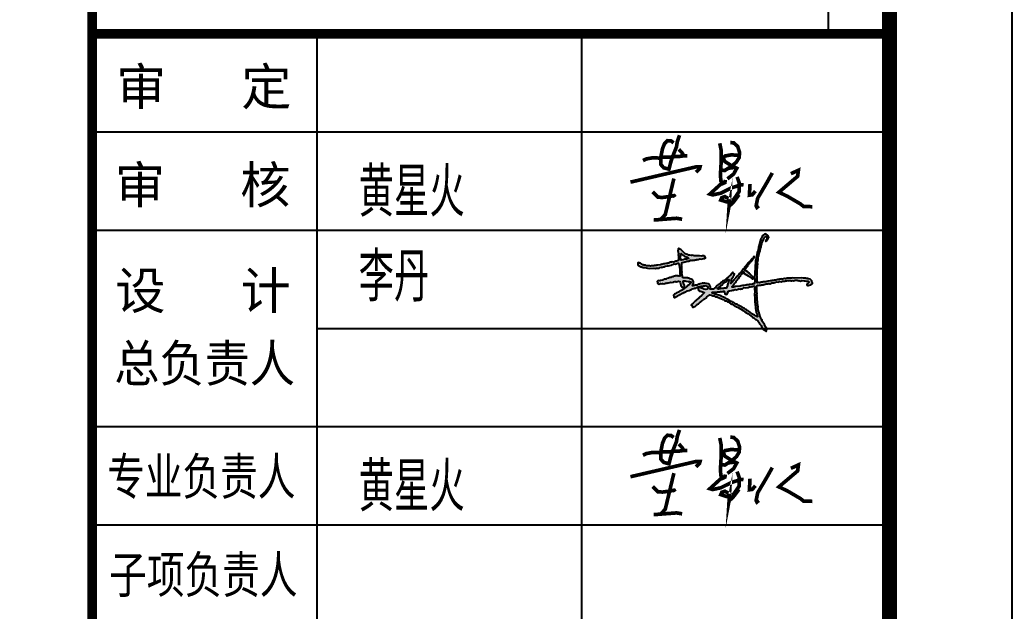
# Model space of a CAD drawing. Extents: x -83084 to 31773731, y -158416 to 241421036.
# Drawn here: x 32324.57 to 32365.02, y 241096.87 to 241120.95 of the extents above; entities that cross this region are included whole.
import ezdxf
from ezdxf.xclip import XClip

# ---------------------------------------------------------------- set-up
doc = ezdxf.new("R2010")
doc.units = 0
doc.header["$LTSCALE"] = 1000
doc.header["$MEASUREMENT"] = 0
doc.header["$XCLIPFRAME"] = 0
doc.linetypes.add('721120', pattern=[0])
for name, color, linetype in [('1', 255, 'Continuous'), ('PUB_TEXT', 7, 'Continuous'), ('TITEXT', 7, 'Continuous'), ('TITLIN', 7, 'Continuous'), ('TITLIN1', 7, 'Continuous'), ('电子签', 11, 'Continuous'), ('规划道路边线', 165, 'Continuous')]:
    doc.layers.add(name, color=color, linetype=linetype)
doc.layers.add('地形', color=7, linetype='Continuous', true_color=0x323232)
doc.styles.get("Standard").update_dxf_attribs({"font": 'gbenor.shx', "bigfont": 'gbcbig.shx'})
doc.styles.add('TITXV', font='')
doc.styles.get('TITXV').set_extended_font_data('SimSun')

# ---------------------------------------------------------------- blocks, each defined once
blk = doc.blocks.new('jjjg')
blk.add_lwpolyline([(0, 480.176), (559, 480.176), (559, -119.535), (0, -119.535)], close=True)
blk = doc.blocks.new('ysdx12')
at = {"layer": '地形', "linetype": '721120', "lineweight": -3, "ltscale": 0.5, "const_width": 0.15}
blk.add_lwpolyline([(288.72, 38.681), (308.778, 3.233), (310.944, -0.605), (313.099, -4.45), (315.244, -8.3), (317.38, -12.155), (319.505, -16.016), (321.619, -19.883), (323.724, -23.755), (325.818, -27.634), (325.928, -27.839)], dxfattribs=at)
blk = doc.blocks.new('A$C6F624FE4')
at = {"layer": '电子签', "color": 0, "const_width": 0.15}
for points in [[(1.791, 3.242), (1.68, 3.324), (1.534, 3.331), (1.417, 3.212), (1.331, 3), (1.259, 2.634), (1.258, 2.36), (1.381, 2.219), (1.541, 2.177)], [(2.032, 3.553), (1.941, 3.29), (1.906, 3.074), (1.791, 2.786), (1.687, 2.502), (1.598, 2.162), (1.541, 2.177), (1.541, 2.177)], [(3.683, 3.222), (3.746, 2.91), (3.743, 2.48), (3.716, 2.002), (3.724, 1.689), (3.813, 1.572), (3.895, 1.61), (3.915, 1.722)], [(4.117, 3.254), (4.255, 3.242), (4.42, 3.094), (4.498, 2.85), (4.48, 2.638), (4.37, 2.455), (4.187, 2.292), (3.894, 2.11), (3.723, 2.12)], [(2.209, 2.709), (2.133, 2.837), (2.005, 2.972)], [(0.532, 2.512), (0.667, 2.58), (0.786, 2.602), (0.894, 2.622), (1.066, 2.624), (1.182, 2.617), (1.336, 2.651), (1.469, 2.657), (1.65, 2.656), (1.808, 2.674), (2.022, 2.683), (2.209, 2.709), (2.352, 2.704)], [(4.187, 2.292), (3.891, 2.477), (3.826, 2.636), (3.901, 2.703), (4.168, 2.75), (4.389, 2.73), (4.487, 2.722)], [(0.017, 1.63), (2.709, 2.255), (2.875, 2.258), (2.853, 2.176), (2.708, 2.035)], [(4.041, 2.201), (4.311, 2.232), (4.382, 2.196), (4.253, 1.96), (3.998, 1.764)], [(5.841, 2.006), (5.617, 1.606), (5.24, 0.967), (5.178, 0.658), (5.178, 0.658), (5.21, 0.593), (5.288, 0.657)], [(6.605, 1.975), (6.915, 2.117), (6.884, 1.871), (6.113, 1.215), (6.465, 1.046), (7.003, 0.731), (7.123, 0.632), (7.489, 0.62)], [(1.8, 1.777), (1.448, 0.302), (1.259, 0.095), (0.971, 0.075), (1.909, 0.146), (2.139, 0.108)], [(3.788, 1.605), (3.278, 1.14), (3.394, 1.105), (3.725, 1.176), (4.176, 1.399), (4.568, 1.521), (4.661, 1.513)], [(4.396, 1.842), (4.482, 1.604), (4.475, 1.236), (4.246, 0.906), (3.969, 0.817), (3.726, 0.895), (3.766, 0.991), (3.895, 1.036), (4.05, 0.948), (4.08, 0.853), (4.068, 0.653), (4.108, 0.862)], [(0.928, 1.234), (1.15, 1.009), (1.338, 1.002), (1.624, 1.039), (1.624, 1.039), (1.811, 1.077), (1.811, 1.077), (1.852, 1.018)], [(4.927, 1.554), (4.901, 1.095), (5.022, 1.112), (5.147, 1.262)], [(4.068, 0.653), (4.179, 0.736), (4.266, 0.835), (4.476, 1.113)]]:
    blk.add_lwpolyline(points, dxfattribs=at)
blk = doc.blocks.new('A$C78D33502')
at = {"linetype": 'Continuous'}
h = blk.add_hatch(color=256, dxfattribs=at)
h.paths.add_polyline_path([(5.18, 7.75), (5.28, 7.81), (5.31, 7.79), (5.42, 7.83), (5.44, 7.82), (5.51, 7.86), (5.72, 7.86), (5.92, 7.99), (6, 7.94), (6.04, 7.97), (6.12, 7.96), (6.18, 8), (6.36, 8), (6.43, 8.04), (6.56, 8.03), (6.58, 8.06), (6.76, 8.06), (6.94, 8.12), (7.1, 8.1), (7.43, 8.19), (7.47, 8.15), (7.57, 8.21), (7.58, 8.25), (7.47, 8.44), (7.44, 8.43), (7.42, 8.46), (7.21, 8.47), (7.17, 8.44), (6.93, 8.49), (6.89, 8.46), (6.74, 8.49), (6.54, 8.49), (6.5, 8.46), (6.43, 8.46), (6.39, 8.49), (6.32, 8.47), (6.08, 8.53), (6.01, 8.51), (5.82, 8.56), (5.71, 8.56), (5.61, 8.62), (5.54, 8.61), (5.32, 8.71), (4.82, 9.18), (4.72, 9.21), (4.65, 9.29), (4.6, 9.31), (4.54, 9.25), (4.54, 9.12), (4.5, 9.06), (4.56, 8.68), (4.54, 8.54), (4.57, 8.47), (4.56, 8.39), (4.58, 8.37), (4.56, 8.33), (4.58, 7.94), (4.35, 7.86), (4.26, 7.86), (4.04, 7.78), (3.86, 7.79), (3.79, 7.75), (3.67, 7.75), (3.56, 7.72), (3.47, 7.65), (3.44, 7.68), (3.39, 7.65), (3.37, 7.67), (3.33, 7.62), (3.14, 7.62), (3.01, 7.57), (2.92, 7.57), (2.72, 7.51), (2.69, 7.53), (2.54, 7.46), (2.24, 7.42), (2.12, 7.43), (2.08, 7.4), (1.89, 7.39), (1.82, 7.36), (1.53, 7.36), (1.43, 7.33), (1.32, 7.37), (0.99, 7.37), (0.87, 7.42), (0.76, 7.42), (0.72, 7.44), (0.67, 7.43), (0.6, 7.47), (0.57, 7.46), (0.43, 7.58), (0.32, 7.64), (0.21, 7.65), (0.17, 7.69), (0.06, 7.72), (0, 7.69), (0.01, 7.49), (0.1, 7.39), (0.36, 7.25), (0.43, 7.26), (0.5, 7.19), (0.54, 7.21), (0.57, 7.18), (0.76, 7.18), (1.29, 7.07), (1.79, 7.08), (1.99, 7.06), (2.07, 7.1), (2.35, 7.1), (2.42, 7.11), (2.47, 7.15), (2.65, 7.19), (2.67, 7.17), (2.87, 7.24), (2.99, 7.25), (3.06, 7.31), (3.14, 7.33), (3.35, 7.36), (3.43, 7.35), (3.78, 7.42), (3.82, 7.46), (3.97, 7.5), (4.06, 7.56), (4.18, 7.54), (4.5, 7.64), (4.58, 7.64), (4.61, 7.61), (4.71, 7.01), (4.71, 6.54), (4.75, 6.36), (4.75, 6.26), (4.72, 6.19), (4.61, 6.22), (4.53, 6.19), (4.5, 6.22), (4.33, 6.25), (4.22, 6.24), (4.14, 6.19), (4.04, 6.19), (3.94, 6.14), (3.81, 6.11), (3.71, 6.04), (3.61, 6.06), (3.46, 5.96), (3.44, 5.97), (3.25, 5.93), (3.18, 5.87), (3.1, 5.85), (2.97, 5.85), (2.89, 5.79), (2.82, 5.79), (2.76, 5.75), (2.54, 5.72), (2.47, 5.69), (2.31, 5.71), (2.25, 5.68), (2.19, 5.61), (2.21, 5.54), (2.25, 5.5), (2.25, 5.46), (2.22, 5.43), (2.31, 5.35), (2.42, 5.32), (2.46, 5.35), (2.53, 5.35), (2.56, 5.37), (2.72, 5.35), (2.79, 5.37), (2.93, 5.36), (3.1, 5.4), (3.12, 5.39), (3.28, 5.44), (3.32, 5.43), (3.4, 5.47), (3.62, 5.5), (3.65, 5.53), (3.78, 5.51), (3.99, 5.54), (4.01, 5.57), (4.15, 5.6), (4.22, 5.57), (4.28, 5.6), (4.35, 5.58), (4.57, 5.64), (4.71, 5.6), (4.76, 5.49), (4.78, 5.33), (4.87, 5.06), (4.9, 5.03), (4.94, 5.04), (5.01, 4.92), (5.06, 4.89), (5.17, 4.93), (5.22, 5.04), (5.22, 5.18), (5.18, 5.22), (5.18, 5.31), (5.08, 5.59), (5.14, 5.67), (5.32, 5.69), (5.42, 5.64), (5.67, 5.62), (5.74, 5.58), (5.78, 5.6), (5.82, 5.57), (5.93, 5.56), (5.94, 5.5), (5.92, 5.42), (5.76, 5.24), (5.62, 5.14), (5.54, 5.03), (5.46, 5), (5.36, 4.9), (5.24, 4.87), (5.19, 4.81), (5.04, 4.71), (4.97, 4.62), (4.71, 4.51), (4.64, 4.46), (4.31, 4.31), (4.19, 4.21), (4.11, 4.19), (3.99, 4.08), (3.99, 4.04), (4.06, 3.97), (4.04, 3.85), (4.08, 3.81), (4.15, 3.82), (4.17, 3.85), (4.26, 3.87), (4.32, 3.92), (4.35, 3.9), (4.42, 3.97), (4.44, 3.96), (4.61, 4.08), (4.65, 4.08), (4.74, 4.14), (4.79, 4.14), (4.87, 4.22), (4.9, 4.22), (5.01, 4.31), (5.07, 4.31), (5.14, 4.37), (5.22, 4.39), (5.25, 4.43), (5.29, 4.42), (5.35, 4.46), (5.4, 4.46), (5.46, 4.51), (5.47, 4.5), (5.57, 4.57), (5.75, 4.61), (5.89, 4.69), (5.97, 4.69), (6.14, 4.79), (6.28, 4.81), (6.37, 4.86), (6.51, 4.85), (6.61, 4.92), (6.74, 4.94), (6.78, 4.99), (6.82, 4.99), (6.94, 5.06), (7.03, 5.04), (7.1, 5.08), (7.25, 5.08), (7.35, 5.11), (7.44, 5.1), (7.5, 5.11), (7.51, 5.14), (7.57, 5.14), (7.69, 5.07), (7.78, 5.08), (7.86, 5.04), (7.86, 4.87), (7.82, 4.79), (7.76, 4.75), (7.61, 4.72), (7.44, 4.76), (7.4, 4.75), (7.33, 4.81), (7.24, 4.81), (7.19, 4.85), (7.14, 4.85), (7.12, 4.87), (7.03, 4.92), (6.87, 4.92), (6.78, 4.83), (6.76, 4.78), (6.85, 4.67), (6.82, 4.61), (6.9, 4.53), (6.97, 4.51), (7.03, 4.54), (7.14, 4.47), (7.35, 4.43), (7.43, 4.37), (7.43, 4.33), (7.18, 4.07), (6.86, 3.81), (6.83, 3.74), (6.81, 3.74), (6.54, 3.51), (6.51, 3.46), (6.43, 3.42), (6.36, 3.32), (6.31, 3.31), (6.22, 3.19), (6.01, 3.04), (6, 2.97), (6.1, 2.87), (6.11, 2.78), (6.14, 2.74), (6.26, 2.74), (6.29, 2.78), (6.47, 2.83), (6.54, 2.92), (6.64, 2.99), (6.68, 3.06), (6.82, 3.11), (6.9, 3.21), (7.07, 3.32), (7.12, 3.42), (7.25, 3.49), (7.4, 3.64), (7.47, 3.68), (7.51, 3.68), (7.58, 3.75), (7.67, 3.79), (7.75, 3.89), (8.06, 4.11), (8.25, 4.08), (8.4, 4.01), (8.56, 4.01), (8.68, 3.92), (8.75, 3.89), (8.9, 3.9), (8.96, 3.87), (9, 3.82), (9.11, 3.79), (9.19, 3.74), (9.57, 3.61), (9.69, 3.53), (9.76, 3.44), (9.92, 3.43), (10.03, 3.33), (10.11, 3.32), (10.22, 3.26), (10.28, 3.21), (10.31, 3.22), (10.37, 3.14), (10.54, 3.06), (10.57, 3.07), (10.68, 2.99), (10.71, 3), (10.75, 2.94), (10.87, 2.86), (10.96, 2.86), (11.01, 2.79), (11.15, 2.74), (11.19, 2.69), (11.24, 2.69), (11.42, 2.57), (11.5, 2.54), (11.79, 2.35), (11.86, 2.33), (11.99, 2.21), (12.17, 2.12), (12.26, 2.04), (12.32, 2.04), (12.47, 1.93), (12.51, 1.87), (12.56, 1.87), (12.64, 1.78), (12.71, 1.75), (12.75, 1.69), (12.79, 1.71), (12.89, 1.58), (12.99, 1.54), (13.1, 1.42), (13.17, 1.36), (13.22, 1.35), (13.42, 1.19), (13.54, 1.06), (13.61, 0.94), (13.62, 0.87), (13.81, 0.67), (13.9, 0.47), (14.1, 0.19), (14.38, 0), (14.4, 0.08), (14.35, 0.15), (14.35, 0.25), (14.43, 0.25), (14.47, 0.29), (14.29, 0.53), (14.17, 0.78), (13.88, 1.21), (13.88, 1.28), (13.92, 1.33), (13.89, 1.36), (13.82, 1.36), (13.78, 1.5), (13.69, 1.61), (13.71, 1.71), (13.67, 1.79), (13.67, 1.89), (13.64, 1.92), (13.6, 2.11), (13.53, 2.22), (13.53, 2.33), (13.47, 2.44), (13.49, 2.54), (13.43, 2.62), (13.46, 2.81), (13.43, 2.85), (13.44, 2.94), (13.4, 3.1), (13.4, 3.37), (13.36, 3.47), (13.35, 3.81), (13.31, 3.9), (13.36, 3.97), (13.32, 4.08), (13.33, 4.18), (13.36, 4.22), (13.33, 4.4), (13.33, 5.07), (13.47, 5.18), (13.51, 5.17), (13.62, 5.21), (13.79, 5.19), (13.83, 5.24), (14.06, 5.24), (14.1, 5.26), (14.13, 5.25), (14.15, 5.28), (14.38, 5.33), (14.54, 5.33), (14.63, 5.39), (14.72, 5.37), (14.74, 5.35), (14.85, 5.36), (14.92, 5.42), (15, 5.4), (15.01, 5.44), (15.1, 5.44), (15.14, 5.42), (15.17, 5.44), (15.26, 5.46), (15.29, 5.49), (15.35, 5.49), (15.54, 5.56), (15.76, 5.54), (15.86, 5.6), (16.06, 5.57), (16.19, 5.64), (16.42, 5.65), (16.44, 5.62), (16.5, 5.64), (16.54, 5.68), (16.63, 5.67), (16.71, 5.71), (16.76, 5.71), (16.81, 5.68), (16.88, 5.71), (17.08, 5.71), (17.13, 5.68), (17.19, 5.68), (17.28, 5.72), (17.43, 5.68), (17.51, 5.71), (17.54, 5.69), (17.61, 5.74), (17.81, 5.74), (17.92, 5.69), (18.01, 5.71), (18.21, 5.65), (18.36, 5.71), (18.61, 5.67), (18.71, 5.68), (18.85, 5.64), (19.03, 5.65), (19.13, 5.58), (19.15, 5.51), (19.04, 5.39), (18.93, 5.32), (18.92, 5.26), (18.99, 5.17), (19.08, 5.15), (19.18, 5.19), (19.21, 5.18), (19.35, 5.24), (19.4, 5.29), (19.49, 5.32), (19.54, 5.37), (19.56, 5.43), (19.46, 5.54), (19.47, 5.68), (19.29, 5.85), (19.15, 5.89), (19.13, 5.92), (19.04, 5.9), (19.01, 5.93), (18.85, 5.93), (18.82, 5.96), (18.56, 5.96), (18.35, 6), (17.5, 5.99), (17.36, 6.01), (17.21, 5.97), (16.97, 5.99), (16.89, 5.96), (16.67, 5.96), (16.64, 5.93), (16.57, 5.94), (16.54, 5.92), (16.43, 5.93), (16.19, 5.87), (16.1, 5.89), (16.06, 5.86), (15.88, 5.86), (15.81, 5.82), (15.68, 5.83), (15.46, 5.76), (15.31, 5.75), (15.18, 5.71), (15.07, 5.72), (14.99, 5.69), (14.96, 5.71), (14.89, 5.67), (14.83, 5.68), (14.6, 5.65), (14.49, 5.61), (14.43, 5.62), (14.35, 5.57), (14.03, 5.57), (13.97, 5.54), (13.78, 5.53), (13.74, 5.49), (13.65, 5.5), (13.61, 5.47), (13.5, 5.49), (13.37, 5.46), (13.35, 5.5), (13.35, 5.6), (13.37, 5.65), (13.35, 5.71), (13.35, 6.19), (13.32, 6.28), (13.36, 6.33), (13.36, 6.89), (13.4, 7.14), (13.39, 7.46), (13.42, 7.51), (13.4, 7.76), (13.43, 7.82), (13.4, 7.85), (13.42, 7.96), (13.46, 8), (13.46, 8.32), (13.49, 8.35), (13.49, 8.43), (13.54, 8.47), (13.54, 8.57), (13.6, 8.69), (13.58, 8.78), (13.62, 8.81), (13.64, 8.94), (13.68, 9), (13.67, 9.17), (13.72, 9.21), (13.72, 9.28), (13.76, 9.4), (13.81, 9.43), (13.81, 9.58), (13.85, 9.65), (13.83, 9.72), (13.88, 9.79), (13.86, 9.82), (13.9, 9.86), (13.93, 10.04), (14.04, 10.21), (14.06, 10.29), (14.1, 10.33), (14.15, 10.5), (14.26, 10.58), (14.29, 10.64), (14.36, 10.64), (14.47, 10.51), (14.44, 10.5), (14.4, 10.22), (14.35, 10.21), (14.29, 10.15), (14.33, 10.07), (14.43, 10.15), (14.43, 10.19), (14.49, 10.24), (14.5, 10.28), (14.51, 10.26), (14.58, 10.46), (14.65, 10.51), (14.64, 10.6), (14.54, 10.69), (14.5, 10.78), (14.38, 10.9), (14.29, 10.9), (14.2, 10.94), (14.01, 10.74), (13.89, 10.54), (13.83, 10.42), (13.78, 10.36), (13.71, 10.11), (13.68, 10.1), (13.54, 9.54), (13.5, 9.44), (13.46, 9.12), (13.42, 9.04), (13.37, 8.83), (13.39, 8.81), (13.33, 8.67), (13.33, 8.57), (13.28, 8.43), (13.25, 8.17), (13.19, 7.96), (13.19, 7.57), (13.15, 7.39), (13.15, 6.99), (13.11, 6.72), (13.11, 6.44), (13.08, 6.19), (13.08, 5.97), (13.11, 5.92), (13.11, 5.57), (13.08, 5.5), (13.08, 5.39), (13.04, 5.39), (13.01, 5.36), (12.92, 5.36), (12.87, 5.33), (12.86, 5.29), (12.81, 5.32), (12.51, 5.28), (12.43, 5.24), (12.19, 5.24), (12.15, 5.19), (12.11, 5.21), (12.06, 5.18), (11.87, 5.17), (11.81, 5.14), (11.74, 5.15), (11.58, 5.11), (11.56, 5.12), (11.46, 5.08), (10.9, 5.03), (10.85, 4.99), (10.75, 4.99), (10.72, 4.96), (10.56, 4.97), (10.54, 5.01), (10.65, 5.12), (10.78, 5.36), (10.93, 5.5), (11.03, 5.62), (11.06, 5.69), (11.15, 5.78), (11.17, 5.83), (11.28, 5.93), (11.4, 6.14), (11.5, 6.19), (11.54, 6.35), (11.67, 6.47), (11.67, 6.57), (11.82, 6.67), (11.86, 6.6), (11.87, 6.51), (11.92, 6.51), (12.08, 6.39), (12.11, 6.4), (12.12, 6.37), (12.18, 6.36), (12.37, 6.25), (12.43, 6.19), (12.49, 6.18), (12.81, 5.9), (12.93, 5.92), (12.96, 5.94), (12.92, 6.07), (12.57, 6.43), (12.51, 6.46), (12.43, 6.56), (12.39, 6.57), (12.35, 6.64), (12.32, 6.64), (12.29, 6.68), (12.25, 6.68), (12.17, 6.78), (12.04, 6.79), (12, 6.85), (11.97, 6.85), (11.97, 6.89), (12.01, 6.92), (12.03, 6.99), (12.15, 7.08), (12.17, 7.18), (12.25, 7.24), (12.26, 7.31), (12.31, 7.33), (12.32, 7.43), (12.44, 7.5), (12.43, 7.57), (12.53, 7.65), (12.51, 7.74), (12.6, 7.79), (12.61, 7.83), (12.68, 7.85), (12.76, 7.94), (12.76, 7.97), (12.83, 8), (12.89, 8.07), (12.9, 8.12), (12.86, 8.18), (12.81, 8.15), (12.57, 7.87), (12.56, 7.83), (12.47, 7.76), (12.43, 7.78), (12.39, 7.67), (12.35, 7.67), (12.29, 7.6), (12.29, 7.54), (12.28, 7.57), (12.15, 7.42), (12.08, 7.37), (12.06, 7.31), (11.94, 7.19), (11.93, 7.12), (11.74, 6.94), (11.72, 6.86), (11.37, 6.51), (11.32, 6.39), (11.12, 6.21), (10.96, 6.01), (10.92, 5.93), (10.75, 5.79), (10.72, 5.71), (10.61, 5.61), (10.57, 5.53), (10.44, 5.43), (10.43, 5.37), (10.4, 5.39), (10.46, 5.44), (10.44, 5.47), (10.5, 5.61), (10.51, 5.78), (10.58, 5.97), (10.68, 6.1), (10.71, 6.22), (10.78, 6.31), (10.78, 6.45), (10.75, 6.44), (10.71, 6.47), (10.67, 6.56), (10.65, 6.65), (10.54, 6.54), (10.51, 6.47), (10.4, 6.33), (10.26, 6.25), (10.14, 6.12), (9.99, 6.03), (9.85, 5.87), (9.62, 5.69), (9.51, 5.67), (9.5, 5.56), (9.33, 5.49), (9.25, 5.37), (9, 5.22), (8.93, 5.14), (8.87, 5.12), (8.75, 4.97), (8.43, 4.74), (8.12, 4.74), (8.1, 4.76), (8.14, 5), (8.08, 5.15), (7.96, 5.31), (7.87, 5.35), (7.51, 5.42), (7.35, 5.4), (7.31, 5.37), (7.26, 5.4), (7.21, 5.4), (7.18, 5.37), (6.97, 5.35), (6.9, 5.31), (6.82, 5.31), (6.78, 5.26), (6.71, 5.26), (6.6, 5.21), (6.44, 5.21), (6.36, 5.15), (6.29, 5.17), (6.21, 5.12), (6.12, 5.12), (6.15, 5.24), (6.24, 5.4), (6.24, 5.56), (6.18, 5.74), (6.1, 5.82), (6, 5.87), (5.86, 5.9), (5.76, 5.97), (5.65, 5.97), (5.57, 6.01), (5.07, 6.01), (5.04, 6.04), (5.03, 6.15), (5, 6.19), (4.99, 6.42), (4.94, 6.46), (4.94, 6.58), (4.99, 6.65), (4.94, 6.74), (4.94, 7.25), (4.92, 7.29), (4.93, 7.35), (4.89, 7.43), (4.92, 7.5), (4.92, 7.61), (4.96, 7.71)])
h.paths.add_polyline_path([(5.08, 8.01), (5.04, 8.03), (4.86, 7.99), (4.82, 8.1), (4.83, 8.17), (4.76, 8.31), (4.75, 8.43), (4.81, 8.46), (4.81, 8.71), (4.85, 8.77), (4.97, 8.61), (5.06, 8.56), (5.12, 8.56), (5.18, 8.46), (5.26, 8.39), (5.4, 8.35), (5.5, 8.29), (5.58, 8.32), (5.69, 8.22), (5.69, 8.18), (5.56, 8.12), (5.51, 8.14), (5.46, 8.1), (5.29, 8.1)], flags=16)
h.paths.add_polyline_path([(8.37, 4.4), (8.76, 4.4), (8.87, 4.42), (8.94, 4.46), (9.19, 4.46), (9.28, 4.5), (9.37, 4.46), (9.42, 4.49), (9.53, 4.47), (9.61, 4.53), (9.68, 4.53), (9.71, 4.5), (9.69, 4.4), (9.76, 4.35), (9.76, 4.24), (9.82, 4.17), (9.96, 4.15), (10, 4.19), (10.04, 4.31), (10.03, 4.33), (10.15, 4.53), (10.24, 4.57), (10.31, 4.56), (10.54, 4.61), (10.58, 4.65), (10.72, 4.64), (10.79, 4.68), (10.9, 4.71), (11.04, 4.68), (11.22, 4.76), (11.32, 4.78), (11.46, 4.75), (11.53, 4.79), (11.74, 4.79), (11.89, 4.92), (12.1, 4.89), (12.37, 4.92), (12.51, 4.99), (12.57, 5.04), (12.67, 4.97), (12.74, 5.04), (12.85, 5.04), (12.93, 5.1), (13.07, 5.07), (13.1, 4.93), (13.07, 4.86), (13.07, 4.71), (13.1, 4.58), (13.08, 4.04), (13.11, 3.89), (13.11, 3.29), (13.15, 3.17), (13.14, 2.99), (13.17, 2.9), (13.17, 2.74), (13.19, 2.67), (13.18, 2.61), (13.26, 2.14), (13.35, 1.9), (13.37, 1.75), (13.42, 1.68), (13.36, 1.65), (13.32, 1.69), (13.18, 1.75), (13.06, 1.85), (12.85, 1.96), (12.57, 2.19), (12.47, 2.24), (12.36, 2.33), (12.22, 2.37), (12.14, 2.46), (12.08, 2.47), (11.9, 2.61), (11.79, 2.65), (11.67, 2.75), (11.33, 2.93), (11.29, 2.93), (11.11, 3.06), (11, 3.08), (10.92, 3.14), (10.89, 3.12), (10.76, 3.24), (10.65, 3.26), (10.58, 3.32), (10.44, 3.37), (10.29, 3.49), (10.25, 3.49), (10.08, 3.6), (9.92, 3.67), (9.78, 3.76), (9.61, 3.85), (9.57, 3.85), (9.51, 3.9), (9.39, 3.94), (9.35, 3.99), (9.29, 3.99), (9.08, 4.06), (9.06, 4.08), (8.9, 4.1), (8.71, 4.19), (8.62, 4.19), (8.56, 4.24), (8.46, 4.25), (8.32, 4.31)], flags=16)
h.paths.add_polyline_path([(8.92, 4.81), (9.06, 4.94), (9.12, 5), (9.17, 5), (9.26, 5.11), (9.32, 5.14), (9.33, 5.18), (9.46, 5.22), (9.54, 5.36), (9.64, 5.44), (9.68, 5.44), (9.78, 5.54), (9.79, 5.53), (9.87, 5.57), (10, 5.75), (10.1, 5.81), (10.21, 5.82), (10.22, 5.79), (10.15, 5.6), (10.15, 5.51), (10.12, 5.47), (10.1, 5.33), (10.03, 5.22), (10.03, 5.12), (9.89, 4.85), (9.65, 4.85), (9.61, 4.82), (9.56, 4.83), (9.5, 4.81), (9.26, 4.81), (9.24, 4.78), (9.07, 4.79), (9.03, 4.76), (8.94, 4.78)], flags=16)
blk.add_hatch(color=256, dxfattribs=at).paths.add_polyline_path([(13.08, 8.35), (13.02, 8.39), (13, 8.39), (12.96, 8.35), (12.94, 8.29), (12.97, 8.25), (13.03, 8.26)])
at = {"linetype": 'Continuous', "elevation": 10365113}
for points in [[(14.22, 10.93), (14.21, 10.94), (14.01, 10.74), (13.89, 10.54), (13.83, 10.42), (13.78, 10.36), (13.71, 10.11), (13.68, 10.1), (13.54, 9.54), (13.5, 9.44), (13.46, 9.12), (13.42, 9.04), (13.37, 8.83), (13.39, 8.81), (13.33, 8.67), (13.33, 8.57), (13.28, 8.43), (13.25, 8.17), (13.19, 7.96), (13.19, 7.57), (13.15, 7.39), (13.15, 6.99), (13.11, 6.72), (13.11, 6.44), (13.08, 6.19), (13.08, 5.97), (13.11, 5.92), (13.11, 5.57), (13.08, 5.5), (13.08, 5.39), (13.04, 5.39), (13.01, 5.36), (12.92, 5.36), (12.87, 5.33), (12.86, 5.29), (12.81, 5.32), (12.51, 5.28), (12.43, 5.24), (12.19, 5.24), (12.15, 5.19), (12.11, 5.21), (12.06, 5.18), (11.87, 5.17), (11.81, 5.14), (11.74, 5.15), (11.58, 5.11), (11.56, 5.12), (11.46, 5.08), (10.9, 5.03), (10.85, 4.99), (10.75, 4.99), (10.72, 4.96), (10.56, 4.97), (10.54, 5.01), (10.65, 5.12), (10.78, 5.36), (10.93, 5.5), (11.03, 5.62), (11.06, 5.69), (11.15, 5.78), (11.17, 5.83), (11.28, 5.93), (11.4, 6.14), (11.5, 6.19), (11.54, 6.35), (11.67, 6.47), (11.67, 6.57), (11.82, 6.67), (11.86, 6.6), (11.87, 6.51), (11.92, 6.51), (12.08, 6.39), (12.11, 6.4), (12.12, 6.37), (12.18, 6.36), (12.37, 6.25), (12.43, 6.19), (12.49, 6.18), (12.81, 5.9), (12.93, 5.92), (12.96, 5.94), (12.92, 6.07), (12.57, 6.43), (12.51, 6.46), (12.43, 6.56), (12.39, 6.57), (12.35, 6.64), (12.32, 6.64), (12.29, 6.68), (12.25, 6.68), (12.17, 6.78), (12.04, 6.79), (12, 6.85), (11.97, 6.85), (11.97, 6.89), (12.01, 6.92), (12.03, 6.99), (12.15, 7.08), (12.17, 7.18), (12.25, 7.24), (12.26, 7.31), (12.31, 7.33), (12.32, 7.43), (12.44, 7.5), (12.43, 7.57), (12.53, 7.65), (12.51, 7.74), (12.6, 7.79), (12.61, 7.83), (12.68, 7.85), (12.76, 7.94), (12.76, 7.97), (12.83, 8), (12.89, 8.07), (12.9, 8.12), (12.86, 8.18), (12.81, 8.15), (12.57, 7.87), (12.56, 7.83), (12.47, 7.76), (12.43, 7.78), (12.39, 7.67), (12.35, 7.67), (12.29, 7.6), (12.29, 7.54), (12.28, 7.57), (12.15, 7.42), (12.08, 7.37), (12.06, 7.31), (11.94, 7.19), (11.93, 7.12), (11.74, 6.94), (11.72, 6.86), (11.37, 6.51), (11.32, 6.39), (11.12, 6.21), (10.96, 6.01), (10.92, 5.93), (10.75, 5.79), (10.72, 5.71), (10.61, 5.61), (10.57, 5.53), (10.44, 5.43), (10.43, 5.37), (10.4, 5.39), (10.46, 5.44), (10.44, 5.47), (10.5, 5.61), (10.51, 5.78), (10.58, 5.97), (10.68, 6.1), (10.71, 6.22), (10.78, 6.31), (10.78, 6.4), (10.83, 6.43), (10.82, 6.46), (10.75, 6.44), (10.71, 6.47), (10.67, 6.56), (10.65, 6.65), (10.54, 6.54), (10.51, 6.47), (10.4, 6.33), (10.26, 6.25), (10.14, 6.12), (9.99, 6.03), (9.85, 5.87), (9.62, 5.69), (9.51, 5.67), (9.5, 5.56), (9.33, 5.49), (9.25, 5.37), (9, 5.22), (8.93, 5.14), (8.87, 5.12), (8.75, 4.97), (8.43, 4.74), (8.12, 4.74), (8.1, 4.76), (8.14, 5), (8.08, 5.15), (7.96, 5.31), (7.87, 5.35), (7.51, 5.42), (7.35, 5.4), (7.31, 5.37), (7.26, 5.4), (7.21, 5.4), (7.18, 5.37), (6.97, 5.35), (6.9, 5.31), (6.82, 5.31), (6.78, 5.26), (6.71, 5.26), (6.6, 5.21), (6.44, 5.21), (6.36, 5.15), (6.29, 5.17), (6.21, 5.12), (6.12, 5.12), (6.15, 5.24), (6.24, 5.4), (6.24, 5.56), (6.18, 5.74), (6.1, 5.82), (6, 5.87), (5.86, 5.9), (5.76, 5.97), (5.65, 5.97), (5.57, 6.01), (5.07, 6.01), (5.04, 6.04), (5.03, 6.15), (5, 6.19), (4.99, 6.42), (4.94, 6.46), (4.94, 6.58), (4.99, 6.65), (4.94, 6.74), (4.94, 7.25), (4.92, 7.29), (4.93, 7.35), (4.89, 7.43), (4.92, 7.5), (4.92, 7.61), (4.96, 7.71), (5.18, 7.75), (5.28, 7.81), (5.31, 7.79), (5.42, 7.83), (5.44, 7.82), (5.51, 7.86), (5.72, 7.86), (5.92, 7.99), (6, 7.94), (6.04, 7.97), (6.12, 7.96), (6.18, 8), (6.36, 8), (6.43, 8.04), (6.56, 8.03), (6.58, 8.06), (6.76, 8.06), (6.94, 8.12), (7.1, 8.1), (7.39, 8.18), (7.44, 8.18), (7.47, 8.15), (7.57, 8.21), (7.58, 8.25), (7.47, 8.44), (7.44, 8.43), (7.42, 8.46), (7.21, 8.47), (7.17, 8.44), (6.93, 8.49), (6.89, 8.46), (6.74, 8.49), (6.54, 8.49), (6.5, 8.46), (6.43, 8.46), (6.39, 8.49), (6.32, 8.47), (6.08, 8.53), (6.01, 8.51), (5.82, 8.56), (5.71, 8.56), (5.61, 8.62), (5.54, 8.61), (5.32, 8.71), (4.82, 9.18), (4.72, 9.21), (4.65, 9.29), (4.6, 9.31), (4.54, 9.25), (4.54, 9.12), (4.5, 9.06), (4.56, 8.68), (4.54, 8.54), (4.57, 8.47), (4.56, 8.39), (4.58, 8.37), (4.56, 8.33), (4.58, 7.94), (4.35, 7.86), (4.26, 7.86), (4.04, 7.78), (3.86, 7.79), (3.79, 7.75), (3.67, 7.75), (3.56, 7.72), (3.47, 7.65), (3.44, 7.68), (3.39, 7.65), (3.37, 7.67), (3.33, 7.62), (3.14, 7.62), (3.01, 7.57), (2.92, 7.57), (2.72, 7.51), (2.69, 7.53), (2.54, 7.46), (2.24, 7.42), (2.12, 7.43), (2.08, 7.4), (1.89, 7.39), (1.82, 7.36), (1.53, 7.36), (1.43, 7.33), (1.32, 7.37), (0.99, 7.37), (0.87, 7.42), (0.76, 7.42), (0.72, 7.44), (0.67, 7.43), (0.6, 7.47), (0.57, 7.46), (0.43, 7.58), (0.32, 7.64), (0.21, 7.65), (0.17, 7.69), (0.06, 7.72), (0, 7.69), (0.01, 7.49), (0.1, 7.39), (0.36, 7.25), (0.43, 7.26), (0.5, 7.19), (0.54, 7.21), (0.57, 7.18), (0.76, 7.18), (1.29, 7.07), (1.79, 7.08), (1.99, 7.06), (2.07, 7.1), (2.35, 7.1), (2.42, 7.11), (2.47, 7.15), (2.65, 7.19), (2.67, 7.17), (2.87, 7.24), (2.99, 7.25), (3.06, 7.31), (3.14, 7.33), (3.35, 7.36), (3.43, 7.35), (3.78, 7.42), (3.82, 7.46), (3.97, 7.5), (4.06, 7.56), (4.18, 7.54), (4.5, 7.64), (4.58, 7.64), (4.61, 7.61), (4.71, 7.01), (4.71, 6.54), (4.75, 6.36), (4.75, 6.26), (4.72, 6.19), (4.61, 6.22), (4.53, 6.19), (4.5, 6.22), (4.33, 6.25), (4.22, 6.24), (4.14, 6.19), (4.04, 6.19), (3.94, 6.14), (3.81, 6.11), (3.71, 6.04), (3.61, 6.06), (3.46, 5.96), (3.44, 5.97), (3.25, 5.93), (3.18, 5.87), (3.1, 5.85), (2.97, 5.85), (2.89, 5.79), (2.82, 5.79), (2.76, 5.75), (2.54, 5.72), (2.47, 5.69), (2.31, 5.71), (2.25, 5.68), (2.19, 5.61), (2.21, 5.54), (2.25, 5.5), (2.25, 5.46), (2.22, 5.43), (2.31, 5.35), (2.42, 5.32), (2.46, 5.35), (2.53, 5.35), (2.56, 5.37), (2.72, 5.35), (2.79, 5.37), (2.93, 5.36), (3.1, 5.4), (3.12, 5.39), (3.28, 5.44), (3.32, 5.43), (3.4, 5.47), (3.62, 5.5), (3.65, 5.53), (3.78, 5.51), (3.99, 5.54), (4.01, 5.57), (4.15, 5.6), (4.22, 5.57), (4.28, 5.6), (4.35, 5.58), (4.57, 5.64), (4.71, 5.6), (4.76, 5.49), (4.78, 5.33), (4.87, 5.06), (4.9, 5.03), (4.94, 5.04), (5.01, 4.92), (5.06, 4.89), (5.12, 4.92), (5.15, 4.9), (5.22, 5.04), (5.22, 5.18), (5.18, 5.22), (5.18, 5.31), (5.1, 5.56), (5.1, 5.61), (5.14, 5.67), (5.32, 5.69), (5.42, 5.64), (5.67, 5.62), (5.74, 5.58), (5.78, 5.6), (5.82, 5.57), (5.93, 5.56), (5.94, 5.5), (5.92, 5.42), (5.76, 5.24), (5.62, 5.14), (5.54, 5.03), (5.46, 5), (5.36, 4.9), (5.24, 4.87), (5.19, 4.81), (5.04, 4.71), (4.97, 4.62), (4.71, 4.51), (4.64, 4.46), (4.31, 4.31), (4.19, 4.21), (4.11, 4.19), (3.99, 4.08), (3.99, 4.04), (4.06, 3.97), (4.04, 3.85), (4.08, 3.81), (4.15, 3.82), (4.17, 3.85), (4.26, 3.87), (4.32, 3.92), (4.35, 3.9), (4.42, 3.97), (4.44, 3.96), (4.61, 4.08), (4.65, 4.08), (4.74, 4.14), (4.79, 4.14), (4.87, 4.22), (4.9, 4.22), (5.01, 4.31), (5.07, 4.31), (5.14, 4.37), (5.22, 4.39), (5.25, 4.43), (5.29, 4.42), (5.35, 4.46), (5.4, 4.46), (5.46, 4.51), (5.47, 4.5), (5.57, 4.57), (5.75, 4.61), (5.89, 4.69), (5.97, 4.69), (6.14, 4.79), (6.28, 4.81), (6.37, 4.86), (6.51, 4.85), (6.61, 4.92), (6.74, 4.94), (6.78, 4.99), (6.82, 4.99), (6.94, 5.06), (7.03, 5.04), (7.1, 5.08), (7.25, 5.08), (7.35, 5.11), (7.44, 5.1), (7.5, 5.11), (7.51, 5.14), (7.57, 5.14), (7.69, 5.07), (7.78, 5.08), (7.86, 5.04), (7.86, 4.87), (7.82, 4.79), (7.76, 4.75), (7.61, 4.72), (7.44, 4.76), (7.4, 4.75), (7.33, 4.81), (7.24, 4.81), (7.19, 4.85), (7.14, 4.85), (7.12, 4.87), (7.03, 4.92), (6.87, 4.92), (6.78, 4.83), (6.76, 4.78), (6.85, 4.67), (6.82, 4.61), (6.9, 4.53), (6.97, 4.51), (7.03, 4.54), (7.14, 4.47), (7.35, 4.43), (7.43, 4.37), (7.43, 4.33), (7.18, 4.07), (6.86, 3.81), (6.83, 3.74), (6.81, 3.74), (6.54, 3.51), (6.51, 3.46), (6.43, 3.42), (6.36, 3.32), (6.31, 3.31), (6.22, 3.19), (6.01, 3.04), (6, 2.97), (6.1, 2.87), (6.11, 2.78), (6.14, 2.74), (6.26, 2.74), (6.29, 2.78), (6.47, 2.83), (6.54, 2.92), (6.64, 2.99), (6.68, 3.06), (6.82, 3.11), (6.9, 3.21), (7.07, 3.32), (7.12, 3.42), (7.25, 3.49), (7.4, 3.64), (7.47, 3.68), (7.51, 3.68), (7.58, 3.75), (7.67, 3.79), (7.75, 3.89), (8.06, 4.11), (8.25, 4.08), (8.4, 4.01), (8.56, 4.01), (8.68, 3.92), (8.75, 3.89), (8.9, 3.9), (8.96, 3.87), (9, 3.82), (9.11, 3.79), (9.19, 3.74), (9.57, 3.61), (9.69, 3.53), (9.76, 3.44), (9.92, 3.43), (10.03, 3.33), (10.11, 3.32), (10.22, 3.26), (10.28, 3.21), (10.31, 3.22), (10.37, 3.14), (10.54, 3.06), (10.57, 3.07), (10.68, 2.99), (10.71, 3), (10.75, 2.94), (10.87, 2.86), (10.96, 2.86), (11.01, 2.79), (11.15, 2.74), (11.19, 2.69), (11.24, 2.69), (11.42, 2.57), (11.5, 2.54), (11.79, 2.35), (11.86, 2.33), (11.99, 2.21), (12.17, 2.12), (12.26, 2.04), (12.32, 2.04), (12.47, 1.93), (12.51, 1.87), (12.56, 1.87), (12.64, 1.78), (12.71, 1.75), (12.75, 1.69), (12.79, 1.71), (12.89, 1.58), (12.99, 1.54), (13.1, 1.42), (13.17, 1.36), (13.22, 1.35), (13.42, 1.19), (13.54, 1.06), (13.61, 0.94), (13.62, 0.87), (13.81, 0.67), (13.9, 0.47), (14.1, 0.19), (14.38, 0), (14.4, 0.08), (14.35, 0.15), (14.35, 0.25), (14.43, 0.25), (14.47, 0.29), (14.29, 0.53), (14.17, 0.78), (13.88, 1.21), (13.88, 1.28), (13.92, 1.33), (13.89, 1.36), (13.82, 1.36), (13.78, 1.5), (13.69, 1.61), (13.71, 1.71), (13.67, 1.79), (13.67, 1.89), (13.64, 1.92), (13.6, 2.11), (13.53, 2.22), (13.53, 2.33), (13.47, 2.44), (13.49, 2.54), (13.43, 2.62), (13.46, 2.81), (13.43, 2.85), (13.44, 2.94), (13.4, 3.1), (13.4, 3.37), (13.36, 3.47), (13.35, 3.81), (13.32, 3.87), (13.32, 3.92), (13.36, 3.97), (13.32, 4.08), (13.33, 4.18), (13.36, 4.22), (13.33, 4.4), (13.33, 5.07), (13.47, 5.18), (13.51, 5.17), (13.62, 5.21), (13.79, 5.19), (13.83, 5.24), (14.06, 5.24), (14.1, 5.26), (14.13, 5.25), (14.15, 5.28), (14.38, 5.33), (14.54, 5.33), (14.63, 5.39), (14.72, 5.37), (14.74, 5.35), (14.85, 5.36), (14.92, 5.42), (15, 5.4), (15.01, 5.44), (15.1, 5.44), (15.14, 5.42), (15.17, 5.44), (15.26, 5.46), (15.29, 5.49), (15.35, 5.49), (15.54, 5.56), (15.76, 5.54), (15.86, 5.6), (16.06, 5.57), (16.19, 5.64), (16.42, 5.65), (16.44, 5.62), (16.5, 5.64), (16.54, 5.68), (16.63, 5.67), (16.71, 5.71), (16.76, 5.71), (16.81, 5.68), (16.88, 5.71), (17.08, 5.71), (17.13, 5.68), (17.19, 5.68), (17.28, 5.72), (17.43, 5.68), (17.51, 5.71), (17.54, 5.69), (17.61, 5.74), (17.81, 5.74), (17.92, 5.69), (18.01, 5.71), (18.21, 5.65), (18.36, 5.71), (18.61, 5.67), (18.71, 5.68), (18.85, 5.64), (19.03, 5.65), (19.13, 5.58), (19.15, 5.51), (19.04, 5.39), (18.93, 5.32), (18.92, 5.26), (18.99, 5.17), (19.08, 5.15), (19.18, 5.19), (19.21, 5.18), (19.35, 5.24), (19.4, 5.29), (19.49, 5.32), (19.54, 5.37), (19.56, 5.43), (19.46, 5.54), (19.47, 5.68), (19.29, 5.85), (19.15, 5.89), (19.13, 5.92), (19.04, 5.9), (19.01, 5.93), (18.85, 5.93), (18.82, 5.96), (18.56, 5.96), (18.35, 6), (17.5, 5.99), (17.36, 6.01), (17.21, 5.97), (16.97, 5.99), (16.89, 5.96), (16.67, 5.96), (16.64, 5.93), (16.57, 5.94), (16.54, 5.92), (16.43, 5.93), (16.19, 5.87), (16.1, 5.89), (16.06, 5.86), (15.88, 5.86), (15.81, 5.82), (15.68, 5.83), (15.46, 5.76), (15.31, 5.75), (15.18, 5.71), (15.07, 5.72), (14.99, 5.69), (14.96, 5.71), (14.89, 5.67), (14.83, 5.68), (14.6, 5.65), (14.49, 5.61), (14.43, 5.62), (14.35, 5.57), (14.03, 5.57), (13.97, 5.54), (13.78, 5.53), (13.74, 5.49), (13.65, 5.5), (13.61, 5.47), (13.5, 5.49), (13.37, 5.46), (13.35, 5.5), (13.35, 5.6), (13.37, 5.65), (13.35, 5.71), (13.35, 6.19), (13.32, 6.28), (13.36, 6.33), (13.36, 6.89), (13.4, 7.14), (13.39, 7.46), (13.42, 7.51), (13.4, 7.76), (13.43, 7.82), (13.4, 7.85), (13.42, 7.96), (13.46, 8), (13.46, 8.32), (13.49, 8.35), (13.49, 8.43), (13.54, 8.47), (13.54, 8.57), (13.6, 8.69), (13.58, 8.78), (13.62, 8.81), (13.64, 8.94), (13.68, 9), (13.67, 9.17), (13.72, 9.21), (13.72, 9.28), (13.76, 9.4), (13.81, 9.43), (13.81, 9.58), (13.85, 9.65), (13.83, 9.72), (13.88, 9.79), (13.86, 9.82), (13.9, 9.86), (13.93, 10.04), (14.04, 10.21), (14.06, 10.29), (14.1, 10.33), (14.15, 10.5), (14.26, 10.58), (14.29, 10.64), (14.36, 10.64), (14.47, 10.51), (14.44, 10.5), (14.4, 10.22), (14.35, 10.21), (14.29, 10.15), (14.33, 10.07), (14.43, 10.15), (14.43, 10.19), (14.49, 10.24), (14.5, 10.28), (14.51, 10.26), (14.58, 10.46), (14.65, 10.51), (14.64, 10.6), (14.54, 10.69), (14.5, 10.78), (14.38, 10.9), (14.29, 10.9), (14.22, 10.93)], [(4.83, 8.75), (4.86, 8.75), (4.97, 8.61), (5.06, 8.56), (5.12, 8.56), (5.18, 8.46), (5.26, 8.39), (5.4, 8.35), (5.5, 8.29), (5.58, 8.32), (5.69, 8.22), (5.69, 8.18), (5.56, 8.12), (5.51, 8.14), (5.46, 8.1), (5.29, 8.1), (5.08, 8.01), (5.04, 8.03), (4.86, 7.99), (4.82, 8.1), (4.83, 8.17), (4.76, 8.31), (4.75, 8.43), (4.81, 8.46), (4.81, 8.71), (4.83, 8.75)], [(13.04, 8.37), (13.03, 8.39), (13, 8.39), (12.96, 8.35), (12.94, 8.29), (12.97, 8.25), (13.03, 8.26), (13.08, 8.35), (13.04, 8.37)], [(10.18, 5.82), (10.21, 5.82), (10.22, 5.79), (10.15, 5.6), (10.15, 5.51), (10.12, 5.47), (10.1, 5.33), (10.03, 5.22), (10.03, 5.12), (9.89, 4.85), (9.65, 4.85), (9.61, 4.82), (9.56, 4.83), (9.5, 4.81), (9.26, 4.81), (9.24, 4.78), (9.07, 4.79), (9.03, 4.76), (8.94, 4.78), (8.92, 4.81), (9.06, 4.94), (9.12, 5), (9.17, 5), (9.26, 5.11), (9.32, 5.14), (9.33, 5.18), (9.46, 5.22), (9.54, 5.36), (9.64, 5.44), (9.68, 5.44), (9.78, 5.54), (9.79, 5.53), (9.87, 5.57), (10, 5.75), (10.1, 5.81), (10.18, 5.82)], [(12.93, 5.1), (13.07, 5.07), (13.1, 4.93), (13.07, 4.86), (13.07, 4.71), (13.1, 4.58), (13.08, 4.04), (13.11, 3.89), (13.11, 3.29), (13.15, 3.17), (13.14, 2.99), (13.17, 2.9), (13.17, 2.74), (13.19, 2.67), (13.18, 2.61), (13.26, 2.14), (13.35, 1.9), (13.37, 1.75), (13.42, 1.68), (13.36, 1.65), (13.32, 1.69), (13.18, 1.75), (13.06, 1.85), (12.85, 1.96), (12.57, 2.19), (12.47, 2.24), (12.36, 2.33), (12.22, 2.37), (12.14, 2.46), (12.08, 2.47), (11.9, 2.61), (11.79, 2.65), (11.67, 2.75), (11.33, 2.93), (11.29, 2.93), (11.11, 3.06), (11, 3.08), (10.92, 3.14), (10.89, 3.12), (10.76, 3.24), (10.65, 3.26), (10.58, 3.32), (10.44, 3.37), (10.29, 3.49), (10.25, 3.49), (10.08, 3.6), (9.92, 3.67), (9.78, 3.76), (9.61, 3.85), (9.57, 3.85), (9.51, 3.9), (9.39, 3.94), (9.35, 3.99), (9.29, 3.99), (9.08, 4.06), (9.06, 4.08), (8.9, 4.1), (8.71, 4.19), (8.62, 4.19), (8.56, 4.24), (8.46, 4.25), (8.32, 4.31), (8.37, 4.4), (8.76, 4.4), (8.87, 4.42), (8.94, 4.46), (9.19, 4.46), (9.28, 4.5), (9.37, 4.46), (9.42, 4.49), (9.53, 4.47), (9.61, 4.53), (9.68, 4.53), (9.71, 4.5), (9.69, 4.4), (9.76, 4.35), (9.76, 4.24), (9.82, 4.17), (9.96, 4.15), (10, 4.19), (10.04, 4.31), (10.03, 4.33), (10.15, 4.53), (10.24, 4.57), (10.31, 4.56), (10.54, 4.61), (10.58, 4.65), (10.72, 4.64), (10.79, 4.68), (10.9, 4.71), (11.04, 4.68), (11.22, 4.76), (11.32, 4.78), (11.46, 4.75), (11.53, 4.79), (11.74, 4.79), (11.89, 4.92), (12.1, 4.89), (12.37, 4.92), (12.51, 4.99), (12.57, 5.04), (12.67, 4.97), (12.74, 5.04), (12.85, 5.04), (12.93, 5.1)]]:
    blk.add_lwpolyline(points, dxfattribs=at)
blk = doc.blocks.new('TITLEA')
blk.add_line((-500, 21532.2), (-500, 19532.2))
at = {"layer": 'TITLIN'}
for p, q in [((-4667.9, 19532.2), (-4667.9, 9970)), ((-2510.4, 19532.2), (-2510.4, 9970)), ((-6500, 18732.2), (0, 18732.2)), ((-6500, 17932.2), (0, 17932.2)), ((-4667.9, 17132.2), (0, 17132.2)), ((-6500, 16332.2), (0, 16332.2)), ((-6500, 15532.2), (0, 15532.2))]:
    blk.add_line(p, q, dxfattribs=at)
at = {"layer": 'TITLIN', "const_width": 80}
for points in [[(-6500, 21532.2), (-6500, 0)], [(-6500, 19532.2), (0, 19532.2)]]:
    blk.add_lwpolyline(points, dxfattribs=at)
at = {"linetype": 'Continuous', "xscale": 72.89999999850988, "yscale": 72.89999999850988, "zscale": 72.89999999850988}
blk.add_blockref('A$C78D33502', (-2052.9, 17105.8, -671659322.4), dxfattribs=at)
at = {"layer": '1', "color": 0, "xscale": 198.5225538909435, "yscale": 198.5225538909435, "zscale": 198.5225538909435}
for p in [(-2115.1, 18000.3), (-2115.1, 15600.3)]:
    blk.add_blockref('A$C6F624FE4', p, dxfattribs=at)
at = {"layer": '1', "color": 7}
for s, p in [('黄星火', (-4327.6, 18043.4)), ('李丹', (-4327.6, 17351.6)), ('黄星火', (-4327.6, 15643.4))]:
    blk.add_text(s, height=400, dxfattribs=at).set_placement(p)
at = {"layer": 'TITEXT', "style": 'TITXV'}
for s, p in [('审   定', (-6305.6, 18951.6)), ('审   核', (-6315, 18151.6)), ('设   计', (-6311.6, 17290.5))]:
    blk.add_text(s, height=300, dxfattribs=at).set_placement(p)
for s, width, p in [('总负责人', 0.9, (-6319.9, 16697.7)), ('专业负责人', 0.75, (-6377.6, 15776.3)), ('子项负责人', 0.75, (-6361.2, 14976.3))]:
    blk.add_text(s, height=300, dxfattribs=dict(at, width=width)).set_placement(p)
blk = doc.blocks.new('ghdlbx')
at = {"layer": '规划道路边线', "linetype": '721120', "lineweight": -3, "ltscale": 0.5, "const_width": 0.15}
blk.add_lwpolyline([(288.72, 38.681), (308.778, 3.233), (310.944, -0.605), (313.099, -4.45), (315.244, -8.3), (317.38, -12.155), (319.505, -16.016), (321.619, -19.883), (323.724, -23.755), (325.818, -27.634), (325.928, -27.839)], dxfattribs=at)

msp = doc.modelspace()

# ---------------------------------------------------------------- block references
at = {"layer": 'PUB_TEXT'}
ref = msp.add_blockref('jjjg', (31796.02, 241027.726), dxfattribs=at)
XClip(ref).set_block_clipping_path([(-13.0000000003, -5.0000000001), (531.4999999997, 405.4999999999)])

# ---------------------------------------------------------------- next in the draw order: block references
ref = msp.add_blockref('ysdx12', (32024.072, 241116.233))
XClip(ref).set_block_clipping_path([(-272.4682125144, -93.5070921242), (303.3494281587, 310.7769526536)])

# ---------------------------------------------------------------- next in the draw order: linework, layer by layer
at = {"layer": 'TITLIN1'}
msp.add_lwpolyline([(31770.52, 241017.726), (32365.02, 241017.726), (32365.02, 241438.226), (31770.52, 241438.226)], close=True, dxfattribs=at)
at = {"layer": 'TITLIN1', "const_width": 0.6}
msp.add_lwpolyline([(31783.02, 241022.726), (32360.02, 241022.726), (32360.02, 241433.226), (31783.02, 241433.226)], close=True, dxfattribs=at)
msp.add_lwpolyline([(31783.02, 241022.726), (32360.02, 241022.726), (32360.02, 241433.226), (31783.02, 241433.226)], close=True, dxfattribs=at)

# ---------------------------------------------------------------- next in the draw order: block references
ref = msp.add_blockref('ghdlbx', (32024.072, 241116.233))
XClip(ref).set_block_clipping_path([(-228.0520679788, -93.5070920873), (303.447932021, 316.9929079127)])
at = {"xscale": 0.005, "yscale": 0.005, "zscale": 0.005}
msp.add_blockref('TITLEA', (32360.02, 241022.726), dxfattribs=at)

doc.saveas('drawing.dxf')
